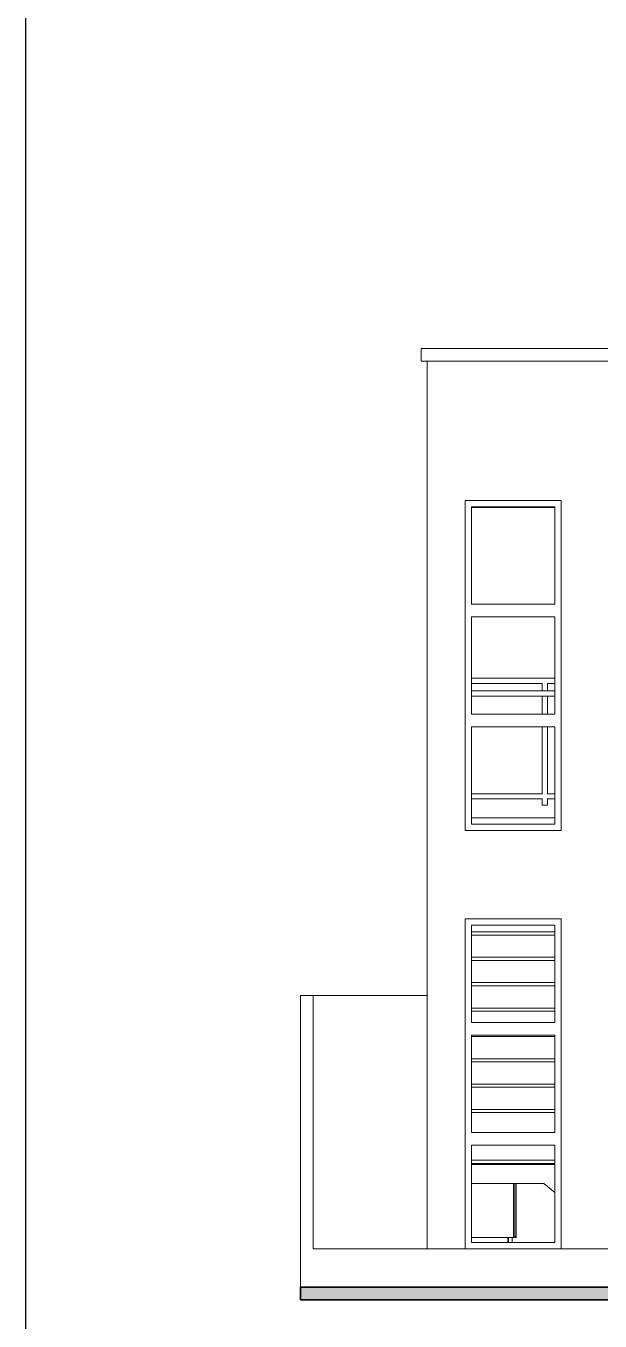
# Model space of a CAD drawing. Header units: metres. Extents: x 0.016 to 0.481, y 0.015 to 0.69.
# Drawn here: x 0.0155 to 0.1061, y 0.1484 to 0.3527 of the extents above; entities that cross this region are included whole.
import ezdxf
from ezdxf.xclip import XClip

# ---------------------------------------------------------------- set-up
doc = ezdxf.new("R2010")
doc.units = ezdxf.units.M
doc.header["$MEASUREMENT"] = 0
doc.header["$XCLIPFRAME"] = 0
doc.linetypes.add('Wipeout_Contour', pattern=[1, 0, -1])
for name, color, linetype, lineweight in [('0_Pluma_Nº__55', 214, 'Continuous', 25), ('Nuevo_Estructura - Escaleras & Barandillas_Pluma_Nº__11', 171, 'Continuous', 18), ('Nuevo_Interior - Escaleras & Barandillas_Pluma_Nº__11', 171, 'Continuous', 18)]:
    doc.layers.add(name, color=color, linetype=linetype, lineweight=lineweight)
doc.layers.add('Dibujo & Figuras', color=7, linetype='Continuous')
doc.layers.add('Nuevo_Estructura - Carga', color=7, linetype='Continuous')
for name, color, linetype, lineweight, true_color in [('Interior - Mobiliario _Pluma_Nº__4', 7, 'Continuous', 20, 0x029e21), ('Nuevo_Estructura - Carga_Pluma_Nº__169', 7, 'Continuous', 13, 0x68b353), ('Nuevo_Estructura - Carga_Pluma_Nº__29', 7, 'Continuous', 35, 0x3dad99), ('Nuevo_Estructura - Carga_Pluma_Nº__3', 7, 'Continuous', 18, 0xff6600), ('Nuevo_Estructura - Carga_Pluma_Nº__87', 7, 'Continuous', 20, 0x6a6a6a), ('Nuevo_Estructura - Carga_Pluma_Nº__88', 7, 'Continuous', 20, 0xfd4435), ('Nuevo_Estructura - Carga_Pluma_Nº__89', 7, 'Continuous', 20, 0x71cebe), ('Nuevo_Estructura - Escaleras & Barandillas_Pluma_Nº__91', 171, 'Continuous', 13, 0xaaaaff)]:
    doc.layers.add(name, color=color, linetype=linetype, lineweight=lineweight, true_color=true_color)

# ---------------------------------------------------------------- blocks, each defined once
blk = doc.blocks.new('Dibujo_1_1', base_point=(0.1429256692901888, 0.2267808681265072))
at = {"color": 254, "linetype": 'Wipeout_Contour', "lineweight": 0, "ltscale": 2.975185984860576}
blk.add_wipeout([(0.10884018417501642, 0.30178086798316506), (0.07788151260165713, 0.3017808675104539), (0.07788151260165713, 0.2997808679987223), (0.10884018417501642, 0.2997808675260112)], dxfattribs=at).dxf.layer = 'Nuevo_Estructura - Carga'
at = {"color": 254, "linetype": 'Wipeout_Contour', "lineweight": 0, "ltscale": 2.912909680302768}
blk.add_wipeout([(0.1088401842027551, 0.21978086788237647), (0.1088401842027551, 0.22578086788237645), (0.07884018205698583, 0.22578086788237645), (0.07884018205698583, 0.21978086788237647)], dxfattribs=at).dxf.layer = 'Nuevo_Estructura - Carga'
at = {"color": 254, "linetype": 'Wipeout_Contour', "lineweight": 0, "ltscale": 2.895947409989213}
blk.add_wipeout([(0.05884018420275508, 0.159780866988306), (0.05884018420275508, 0.1537808678823765), (0.1988401842027551, 0.1537808678823765), (0.1988401842027551, 0.159780866988306)], dxfattribs=at).dxf.layer = 'Nuevo_Estructura - Carga'
at = {"layer": 'Nuevo_Estructura - Carga_Pluma_Nº__87', "color": 251, "linetype": 'Continuous', "lineweight": 20, "ltscale": 1000, "true_color": 0x6a6a6a}
blk.add_line((0.07788151260165713, 0.3017808678823765), (0.1088401842027552, 0.3017808678823765), dxfattribs=at)
at = {"color": 254, "linetype": 'Wipeout_Contour', "lineweight": 0, "ltscale": 2.966641405576618}
blk.add_wipeout([(0.07884018456038328, 0.2917808678823764), (0.08084018456038328, 0.2917808678823764), (0.08084018456038328, 0.2997808678823764), (0.07884018456038328, 0.2997808678823764)], dxfattribs=at).dxf.layer = 'Nuevo_Estructura - Carga'
at = {"color": 254, "linetype": 'Wipeout_Contour', "lineweight": 0, "ltscale": 7.620238731051673}
blk.add_wipeout([(0.08484018420275508, 0.28578086739789443), (0.08484018420275508, 0.27783460178884944), (0.09998296884173916, 0.27783460178884944), (0.09998296884173916, 0.2257808678823765), (0.10884018472213722, 0.2257808678823765), (0.10884018472213722, 0.22978086777083603), (0.1094401847648374, 0.22978086777083603), (0.1094401847648374, 0.24938086758087522), (0.1094406209901921, 0.27873289795904155), (0.16390644219452827, 0.27873289914766647), (0.16390644219452827, 0.24978086840175864), (0.16460737789028074, 0.24978086840175864), (0.16460737789028074, 0.28578086739789443)], dxfattribs=at).dxf.layer = 'Nuevo_Estructura - Carga'
at = {"color": 254, "linetype": 'Wipeout_Contour', "lineweight": 0, "ltscale": 4.846527754530975}
blk.add_wipeout([(0.08584018420275508, 0.21083460084131522), (0.08484018420275508, 0.21083460084131522), (0.08484018420275508, 0.1607808678823765), (0.08584018420275508, 0.1607808678823765), (0.08584018420275508, 0.17613211220202274), (0.08584018420275508, 0.17813211220202274), (0.08584018420275508, 0.19348335652166898), (0.08584018420275508, 0.19548335652166898)], dxfattribs=at).dxf.layer = 'Nuevo_Estructura - Carga'
at = {"color": 254, "linetype": 'Wipeout_Contour', "lineweight": 0, "ltscale": 5.524032529741699}
blk.add_wipeout([(0.09898296819089764, 0.19548335652166898), (0.09898296819089764, 0.19348335652166898), (0.09898296819089764, 0.17813211220202274), (0.09898296819089764, 0.17613211220202274), (0.09898296819089764, 0.1607808678823765), (0.09998296819089764, 0.1607808678823765), (0.09998296819089764, 0.21083460084131522), (0.09898296819089764, 0.21083460084131522)], dxfattribs=at).dxf.layer = 'Nuevo_Estructura - Carga'
at = {"color": 254, "linetype": 'Wipeout_Contour', "lineweight": 0, "ltscale": 2.880850906308029}
blk.add_wipeout([(0.05884018420275508, 0.1997808678823765), (0.05884018420275509, 0.1597808678823765), (0.06084018420275508, 0.1597808678823765), (0.06084018420275508, 0.1997808678823765)], dxfattribs=at).dxf.layer = 'Nuevo_Estructura - Carga'
at = {"color": 254, "linetype": 'Wipeout_Contour', "lineweight": 0, "ltscale": 2.894399318839897}
blk.add_wipeout([(0.05884018420275508, 0.1517808678823765), (0.1988401842027551, 0.1517808678823765), (0.1988401842027551, 0.1537808678823765), (0.05884018420275508, 0.1537808678823765)], dxfattribs=at).dxf.layer = 'Nuevo_Estructura - Carga'
at = {"layer": 'Nuevo_Estructura - Carga_Pluma_Nº__169', "linetype": 'Continuous', "lineweight": 13, "true_color": 0x68b353}
h = blk.add_hatch(dxfattribs=at)
h.set_pattern_fill('Hormigón_Armado_0001', color=85, style=0, pattern_type=2)
h.set_pattern_definition([(0, (0.05884018420275508, 0.1597808678823765), (0, 0.006235383155021312), [0.000600000023842, -0.00300000011921]), (0, (0.06064018427428108, 0.1628985593324045), (0, 0.006235383155021312), [0.000600000023842, -0.00300000011921]), (60.00000000000014, (0.05884018420275508, 0.1597808678823765), (-0.005400000214578027, 0.003117691577510644), [0.000600000023842, -0.00300000011921]), (60.00000000000014, (0.06244018434580708, 0.1597808678823765), (-0.005400000214578027, 0.003117691577510644), [0.000600000023842, -0.00300000011921]), (120.0000000000003, (0.05944018422659708, 0.1597808678823765), (0.005400000214578004, 0.003117691577510681), [0.0006000000238419999, -0.00300000011921]), (120.0000000000003, (0.06304018436964907, 0.1597808678823765), (0.005400000214578004, 0.003117691577510681), [0.0006000000238419999, -0.00300000011921]), (0, (0.05884018420275508, 0.1603808679062185), (0, 0.001200000047684), [0, -0.001200000047684, 0, -0.001800000071526]), (44.99999999999999, (0.05944018422659708, 0.1603808679062185), (-0.0008485281711415365, 0.0008485281711415371), [0, -0.0009000000357630001, 0, -0.001500000059605])])
h.paths.add_polyline_path([(0.05884018420275508, 0.1517808678823765), (0.1988401842027551, 0.1517808678823765), (0.1988401842027551, 0.1537808678823765), (0.05884018420275509, 0.1537808678823765)])
at = {"layer": 'Nuevo_Estructura - Carga_Pluma_Nº__29', "color": 135, "linetype": 'Continuous', "lineweight": 35, "ltscale": 1000, "true_color": 0x3dad99}
for p, q in [((0.05884018420275509, 0.1537808678823765), (0.05884018420275509, 0.1517808678823765)), ((0.1988401842027551, 0.1537808678823765), (0.05884018420275509, 0.1537808678823765)), ((0.1988401842027551, 0.1517808678823765), (0.05884018420275509, 0.1517808678823765))]:
    blk.add_line(p, q, dxfattribs=at)
at = {"layer": 'Nuevo_Estructura - Carga_Pluma_Nº__87', "color": 251, "linetype": 'Continuous', "lineweight": 20, "ltscale": 1000, "true_color": 0x6a6a6a}
for p, q in [((0.07788151260165713, 0.3017808678823765), (0.07788151260165713, 0.2997808678823765)), ((0.07788151260165713, 0.2997808678823765), (0.07884018456038328, 0.2997808678823765)), ((0.05884018420275508, 0.1997808678823765), (0.05884018420275509, 0.1597808678823765))]:
    blk.add_line(p, q, dxfattribs=at)
at = {"layer": 'Nuevo_Estructura - Carga_Pluma_Nº__89', "color": 123, "linetype": 'Continuous', "lineweight": 20, "ltscale": 1000, "true_color": 0x71cebe}
blk.add_line((0.05884018420275509, 0.1537808678823765), (0.05884018420275509, 0.1597808678823765), dxfattribs=at)
at = {"color": 254, "linetype": 'Wipeout_Contour', "lineweight": 0, "ltscale": 2.964219110971615}
blk.add_wipeout([(0.1088401842027551, 0.2857808678823764), (0.1088401842027551, 0.2917808678823764), (0.07884018205698583, 0.2917808678823764), (0.07884018205698583, 0.2857808678823764)], dxfattribs=at).dxf.layer = 'Nuevo_Estructura - Carga'
at = {"color": 254, "linetype": 'Wipeout_Contour', "lineweight": 0, "ltscale": 4.989519168446403}
blk.add_wipeout([(0.08584018420275508, 0.26148335652166893), (0.08584018420275508, 0.2768346008413151), (0.08484018420275508, 0.2768346008413151), (0.08484018420275508, 0.22678086788237642), (0.08584018420275508, 0.22678086788237642), (0.08584018420275508, 0.2421321122020227), (0.08584018420275508, 0.2441321122020227), (0.08584018420275508, 0.259483356521669)], dxfattribs=at).dxf.layer = 'Nuevo_Estructura - Carga'
at = {"color": 254, "linetype": 'Wipeout_Contour', "lineweight": 0, "ltscale": 5.648034111105375}
blk.add_wipeout([(0.09898296819089764, 0.2768346008413151), (0.09898296819089764, 0.26148335652166893), (0.09898296819089764, 0.259483356521669), (0.09898296819089764, 0.2441321122020227), (0.09898296819089764, 0.2421321122020227), (0.09898296819089764, 0.22678086788237642), (0.09998296819089764, 0.22678086788237642), (0.09998296819089764, 0.2768346008413151)], dxfattribs=at).dxf.layer = 'Nuevo_Estructura - Carga'
at = {"color": 254, "linetype": 'Wipeout_Contour', "lineweight": 0, "ltscale": 3.939499868783749}
blk.add_wipeout([(0.09898296819089764, 0.2108346008413152), (0.09998296819089764, 0.2108346008413152), (0.09998296819089764, 0.2118346008413152), (0.08484018420275508, 0.2118346008413152), (0.08484018420275508, 0.2108346008413152), (0.08584018420275508, 0.2108346008413152)], dxfattribs=at).dxf.layer = 'Nuevo_Estructura - Carga'
at = {"color": 254, "linetype": 'Wipeout_Contour', "lineweight": 0, "ltscale": 2.88256636889618}
blk.add_wipeout([(0.07884018425126246, 0.1997808678284793), (0.06084018420275506, 0.1997808678284793), (0.06084018420275506, 0.1597808677206851), (0.07884018425126246, 0.1597808677206851)], dxfattribs=at).dxf.layer = 'Nuevo_Estructura - Carga'
at = {"color": 254, "linetype": 'Wipeout_Contour', "lineweight": 0, "ltscale": 2.894453890353598}
blk.add_wipeout([(0.09898296819089764, 0.195483356521669), (0.08584018420275508, 0.195483356521669), (0.08584018420275508, 0.193483356521669), (0.09898296819089764, 0.193483356521669)], dxfattribs=at).dxf.layer = 'Nuevo_Estructura - Carga'
at = {"color": 254, "linetype": 'Wipeout_Contour', "lineweight": 0, "ltscale": 2.885091721507671}
blk.add_wipeout([(0.09898296819089764, 0.1781321122020227), (0.08584018420275508, 0.1781321122020227), (0.08584018420275508, 0.1761321122020227), (0.09898296819089764, 0.1761321122020227)], dxfattribs=at).dxf.layer = 'Nuevo_Estructura - Carga'
at = {"color": 254, "linetype": 'Wipeout_Contour', "lineweight": 0, "ltscale": 4.456816548848515}
blk.add_wipeout([(0.08584018420275508, 0.1607808678823765), (0.08484018420275508, 0.1607808678823765), (0.08484018420275508, 0.1597808678823765), (0.09998296819089764, 0.1597808678823765), (0.09998296819089764, 0.1607808678823765), (0.09898296819089764, 0.1607808678823765)], dxfattribs=at).dxf.layer = 'Nuevo_Estructura - Carga'
at = {"layer": 'Nuevo_Estructura - Carga_Pluma_Nº__87', "color": 251, "linetype": 'Continuous', "lineweight": 20, "ltscale": 1000, "true_color": 0x6a6a6a}
for p, q in [((0.07884018456038328, 0.2917808678823764), (0.07884018456038328, 0.2997808678823765)), ((0.06084018420275508, 0.1997808678823765), (0.05884018420275508, 0.1997808678823765)), ((0.06084018420275508, 0.1597808678823765), (0.06084018420275508, 0.1997808678823765))]:
    blk.add_line(p, q, dxfattribs=at)
at = {"color": 254, "linetype": 'Wipeout_Contour', "lineweight": 0, "ltscale": 2.97069521744145}
blk.add_wipeout([(0.08084018205698582, 0.29178086799562547), (0.10884018409013123, 0.29178086799562547), (0.10884018409013123, 0.29978086778050916), (0.08084018205698582, 0.29978086778050916)], dxfattribs=at).dxf.layer = 'Nuevo_Estructura - Carga'
at = {"color": 254, "linetype": 'Wipeout_Contour', "lineweight": 0, "ltscale": 3.918946137109164}
blk.add_wipeout([(0.08584018420275508, 0.2768346008413152), (0.09898296819089764, 0.2768346008413152), (0.09998296819089764, 0.2768346008413152), (0.09998296819089764, 0.2778346008413152), (0.08484018420275508, 0.2778346008413152), (0.08484018420275508, 0.2768346008413152)], dxfattribs=at).dxf.layer = 'Nuevo_Estructura - Carga'
at = {"color": 254, "linetype": 'Wipeout_Contour', "lineweight": 0, "ltscale": 2.939153235438434}
blk.add_wipeout([(0.08584018420275508, 0.261483356521669), (0.08584018420275508, 0.259483356521669), (0.09898296819089764, 0.259483356521669), (0.09898296819089764, 0.261483356521669)], dxfattribs=at).dxf.layer = 'Nuevo_Estructura - Carga'
at = {"color": 254, "linetype": 'Wipeout_Contour', "lineweight": 0, "ltscale": 2.925960272281873}
blk.add_wipeout([(0.08584018420275508, 0.2441321122020227), (0.08584018420275508, 0.2421321122020227), (0.09898296819089764, 0.2421321122020227), (0.09898296819089764, 0.2441321122020227)], dxfattribs=at).dxf.layer = 'Nuevo_Estructura - Carga'
at = {"color": 254, "linetype": 'Wipeout_Contour', "lineweight": 0, "ltscale": 4.606364883067108}
blk.add_wipeout([(0.09898296819089764, 0.22678086788237647), (0.08584018420275508, 0.22678086788237647), (0.08484018420275508, 0.22678086788237647), (0.08484018420275508, 0.2257808678823765), (0.09998296819089764, 0.2257808678823765), (0.09998296819089764, 0.22678086788237647)], dxfattribs=at).dxf.layer = 'Nuevo_Estructura - Carga'
at = {"color": 254, "linetype": 'Wipeout_Contour', "lineweight": 0, "ltscale": 2.899746377358178}
blk.add_wipeout([(0.08584018420275508, 0.195483356521669), (0.09898296819089764, 0.195483356521669), (0.09898296819089764, 0.21083460084131525), (0.08584018420275508, 0.21083460084131525)], dxfattribs=at).dxf.layer = 'Nuevo_Estructura - Carga'
at = {"color": 254, "linetype": 'Wipeout_Contour', "lineweight": 0, "ltscale": 2.889889844313783}
blk.add_wipeout([(0.08584018420275508, 0.1781321122020227), (0.09898296819089764, 0.1781321122020227), (0.09898296819089764, 0.19348335652166895), (0.08584018420275508, 0.19348335652166895)], dxfattribs=at).dxf.layer = 'Nuevo_Estructura - Carga'
at = {"color": 254, "linetype": 'Wipeout_Contour', "lineweight": 0, "ltscale": 2.880988180582778}
blk.add_wipeout([(0.08584018420275508, 0.1607808678823765), (0.09898296819089764, 0.1607808678823765), (0.09898296819089764, 0.17613211220202274), (0.08584018420275508, 0.17613211220202274)], dxfattribs=at).dxf.layer = 'Nuevo_Estructura - Carga'
at = {"layer": 'Interior - Mobiliario _Pluma_Nº__4', "color": 104, "linetype": 'Continuous', "lineweight": 20, "ltscale": 1000, "true_color": 0x029e21}
for p, q in [((0.0924401842027551, 0.1619808678823765), (0.0924401842027551, 0.1700808678823765)), ((0.09264018420275509, 0.1616108678745861), (0.09264018420275509, 0.1700808678823765)), ((0.09284018419828474, 0.1618108678701158), (0.09284018419828474, 0.1700808678823765)), ((0.0929035537453823, 0.1700808678823765), (0.0928401842027551, 0.170010898882919)), ((0.0924401842027551, 0.1615808678823765), (0.0914401842027551, 0.1615808678823765)), ((0.09154018420275513, 0.1607808678823765), (0.09154018420275513, 0.1615808678823765)), ((0.09164018420275513, 0.1607808678823765), (0.09164018420275513, 0.1615808678823765)), ((0.09224018420275512, 0.1607808678823765), (0.09224018420275512, 0.1615808678823765)), ((0.0924401842027551, 0.1615808678823765), (0.0924401842027551, 0.1619808678823765)), ((0.0924401842027551, 0.1616108678823765), (0.09264018420275509, 0.1616108678745861)), ((0.09244018420275511, 0.1615808678823765), (0.09284018420275512, 0.1615808678823765)), ((0.09284018419828474, 0.1618108678701158), (0.09264018420275509, 0.1616108678745861)), ((0.09284018420275512, 0.1615808678823765), (0.09284018420275512, 0.161810867874586))]:
    blk.add_line(p, q, dxfattribs=at)
at = {"layer": 'Nuevo_Estructura - Carga_Pluma_Nº__3', "color": 30, "linetype": 'Continuous', "lineweight": 18, "ltscale": 1000, "true_color": 0xff6600}
for p, q in [((0.09898296819089764, 0.2108346008413152), (0.09898296819089764, 0.195483356521669)), ((0.09998296819089764, 0.2108346008413152), (0.09998296819089764, 0.2118346008413152)), ((0.09998296819089764, 0.1607808678823765), (0.09998296819089764, 0.2108346008413152)), ((0.09898296819089764, 0.193483356521669), (0.09898296819089764, 0.1781321122020227)), ((0.09898296819089764, 0.1761321122020227), (0.09898296819089764, 0.1607808678823765)), ((0.09998296819089764, 0.1597808678823765), (0.09998296819089764, 0.1607808678823765))]:
    blk.add_line(p, q, dxfattribs=at)
at = {"layer": 'Nuevo_Estructura - Carga_Pluma_Nº__87', "color": 251, "linetype": 'Continuous', "lineweight": 20, "ltscale": 1000, "true_color": 0x6a6a6a}
for p, q in [((0.07884018456038328, 0.2997808678823765), (0.08084018456038328, 0.2997808678823765)), ((0.1088401842027552, 0.2997808678823765), (0.08084018205698583, 0.2997808678823765))]:
    blk.add_line(p, q, dxfattribs=at)
at = {"layer": 'Nuevo_Estructura - Escaleras & Barandillas_Pluma_Nº__91', "color": 161, "linetype": 'Continuous', "lineweight": 13, "ltscale": 1000, "true_color": 0xaaaaff}
blk.add_line((0.09724044223811817, 0.1700808678823765), (0.09898296819089764, 0.1686868471043538), dxfattribs=at)
at = {"color": 254, "linetype": 'Wipeout_Contour', "lineweight": 0, "ltscale": 2.946405351837113}
blk.add_wipeout([(0.09898296819089764, 0.261483356521669), (0.09898296819089764, 0.27683460084131517), (0.08584018420275508, 0.27683460084131517), (0.08584018420275508, 0.261483356521669)], dxfattribs=at).dxf.layer = 'Nuevo_Estructura - Carga'
at = {"color": 254, "linetype": 'Wipeout_Contour', "lineweight": 0, "ltscale": 2.932684556722651}
blk.add_wipeout([(0.09898296819089764, 0.2441321122020227), (0.09898296819089764, 0.259483356521669), (0.08584018420275508, 0.259483356521669), (0.08584018420275508, 0.2441321122020227)], dxfattribs=at).dxf.layer = 'Nuevo_Estructura - Carga'
at = {"color": 254, "linetype": 'Wipeout_Contour', "lineweight": 0, "ltscale": 2.920017776240967}
blk.add_wipeout([(0.09898296819089764, 0.22678086788237636), (0.09898296819089764, 0.24213211220202263), (0.08584018420275508, 0.24213211220202263), (0.08584018420275508, 0.22678086788237636)], dxfattribs=at).dxf.layer = 'Nuevo_Estructura - Carga'
at = {"color": 254, "linetype": 'Wipeout_Contour', "lineweight": 0, "ltscale": 2.891469577349265}
blk.add_wipeout([(0.07884018420275508, 0.2197808678823765), (0.07884018420275508, 0.1597808678823765), (0.08484018420275508, 0.1597808678823765), (0.08484018420275508, 0.2197808678823765)], dxfattribs=at).dxf.layer = 'Nuevo_Estructura - Carga'
at = {"layer": 'Interior - Mobiliario _Pluma_Nº__4', "color": 104, "linetype": 'Continuous', "lineweight": 20, "ltscale": 1000, "true_color": 0x029e21}
blk.add_line((0.0914401842027551, 0.1615808678823765), (0.08584018420275508, 0.1615808678823765), dxfattribs=at)
at = {"layer": 'Nuevo_Estructura - Carga_Pluma_Nº__3', "color": 30, "linetype": 'Continuous', "lineweight": 18, "ltscale": 1000, "true_color": 0xff6600}
for p, q in [((0.09998296819089764, 0.2778346008413152), (0.09998296819089764, 0.2768346008413152)), ((0.09898296819089764, 0.261483356521669), (0.09898296819089764, 0.2768346008413152)), ((0.09998296819089764, 0.2768346008413152), (0.09998296819089764, 0.2267808678823764)), ((0.09898296819089764, 0.2441321122020227), (0.09898296819089764, 0.259483356521669)), ((0.09898296819089764, 0.2267808678823764), (0.09898296819089764, 0.2421321122020227)), ((0.09998296819089764, 0.2267808678823764), (0.09998296819089764, 0.2257808678823765)), ((0.09998296819089764, 0.2118346008413152), (0.08484018420275508, 0.2118346008413152)), ((0.08484018420275508, 0.2118346008413152), (0.08484018420275508, 0.2108346008413152)), ((0.08484018420275508, 0.2108346008413152), (0.08484018420275508, 0.1607808678823765)), ((0.08584018420275508, 0.195483356521669), (0.08584018420275508, 0.2108346008413152)), ((0.08584018420275508, 0.2108346008413152), (0.09898296819089764, 0.2108346008413152)), ((0.09898296819089764, 0.195483356521669), (0.08584018420275508, 0.195483356521669)), ((0.08584018420275508, 0.1781321122020227), (0.08584018420275508, 0.193483356521669)), ((0.08584018420275508, 0.193483356521669), (0.09898296819089764, 0.193483356521669)), ((0.09898296819089764, 0.1781321122020227), (0.08584018420275508, 0.1781321122020227)), ((0.08584018420275508, 0.1607808678823765), (0.08584018420275508, 0.1761321122020227)), ((0.08584018420275508, 0.1761321122020227), (0.09898296819089764, 0.1761321122020227)), ((0.08484018420275508, 0.1607808678823765), (0.08484018420275508, 0.1597808678823765)), ((0.09898296819089764, 0.1607808678823765), (0.08584018420275508, 0.1607808678823765))]:
    blk.add_line(p, q, dxfattribs=at)
at = {"layer": 'Nuevo_Estructura - Carga_Pluma_Nº__87', "color": 251, "linetype": 'Continuous', "lineweight": 20, "ltscale": 1000, "true_color": 0x6a6a6a}
blk.add_line((0.07884018420275508, 0.1997808678823765), (0.06084018420275505, 0.1997808678823765), dxfattribs=at)
at = {"layer": 'Nuevo_Estructura - Carga_Pluma_Nº__88', "color": 20, "linetype": 'Continuous', "lineweight": 20, "ltscale": 1000, "true_color": 0xfd4435}
for p, q in [((0.07884018420275508, 0.1597808678823765), (0.07884018420275508, 0.2197808678823765)), ((0.08484018420275508, 0.1597808678823765), (0.08484018420275508, 0.2118346008413152))]:
    blk.add_line(p, q, dxfattribs=at)
at = {"layer": 'Nuevo_Estructura - Carga_Pluma_Nº__89', "color": 123, "linetype": 'Continuous', "lineweight": 20, "ltscale": 1000, "true_color": 0x71cebe}
blk.add_line((0.06084018420275508, 0.1597808678823765), (0.1968314103740396, 0.1597808678823765), dxfattribs=at)
at = {"layer": 'Nuevo_Estructura - Escaleras & Barandillas_Pluma_Nº__11', "color": 171, "linetype": 'Continuous', "lineweight": 18, "ltscale": 1000}
for p, q in [((0.09898296819089764, 0.2097808678823765), (0.08584018420275508, 0.2097808678823765)), ((0.08584018420275508, 0.2092808678823765), (0.09898296819089764, 0.2092808678823765)), ((0.09898296819089764, 0.2057808678823765), (0.08584018420275508, 0.2057808678823765)), ((0.08584018420275508, 0.2052808678823765), (0.09898296819089764, 0.2052808678823765)), ((0.09898296819089764, 0.2017808678823765), (0.08584018420275508, 0.2017808678823765)), ((0.08584018420275508, 0.2012808678823765), (0.09898296819089766, 0.2012808678823765)), ((0.09898296819089764, 0.1977808678823765), (0.08584018420275508, 0.1977808678823765)), ((0.08584018420275508, 0.1972808678823765), (0.09898296819089766, 0.1972808678823765)), ((0.08584018420275508, 0.1932808678823765), (0.09898296819089764, 0.1932808678823765)), ((0.09898296819089764, 0.1897808678823765), (0.08584018420275508, 0.1897808678823765)), ((0.08584018420275508, 0.1892808678823765), (0.09898296819089764, 0.1892808678823765)), ((0.09898296819089764, 0.1857808678823765), (0.08584018420275508, 0.1857808678823765)), ((0.08584018420275508, 0.1852808678823765), (0.09898296819089764, 0.1852808678823765)), ((0.09898296819089764, 0.1817808678823765), (0.08584018420275508, 0.1817808678823765)), ((0.08584018420275508, 0.1812808678823765), (0.09898296819089764, 0.1812808678823765)), ((0.08584018420275508, 0.1737808678823765), (0.09898296819089764, 0.1737808678823765)), ((0.08584018420275508, 0.1732808678823765), (0.09898296819089764, 0.1732808678823765))]:
    blk.add_line(p, q, dxfattribs=at)
at = {"layer": 'Nuevo_Estructura - Escaleras & Barandillas_Pluma_Nº__91', "color": 161, "linetype": 'Continuous', "lineweight": 13, "ltscale": 1000, "true_color": 0xaaaaff}
for p, q in [((0.08584018420275508, 0.1730808678823765), (0.09898296819089764, 0.1730808678823765)), ((0.08584018420275508, 0.1700808678823765), (0.0972404422381182, 0.1700808678823765))]:
    blk.add_line(p, q, dxfattribs=at)
at = {"layer": 'Nuevo_Interior - Escaleras & Barandillas_Pluma_Nº__11', "color": 171, "linetype": 'Continuous', "lineweight": 18, "ltscale": 1000}
for p, q in [((0.0969860436857212, 0.2477808678823765), (0.09698604368572118, 0.2490344577208627)), ((0.09773685311353722, 0.2489808678823765), (0.09898296819089764, 0.2489808678823765)), ((0.09778583238798924, 0.2477808678823765), (0.09778583238798924, 0.2489808678823765)), ((0.0969860436857212, 0.2441321122020227), (0.0969860436857212, 0.2469808678823765)), ((0.09778583238798924, 0.2441321122020227), (0.09778583238798924, 0.2469808678823765)), ((0.09698604368572122, 0.2315272780438902), (0.0969860436857212, 0.2421321122020227)), ((0.09778583238798927, 0.2315808678823765), (0.09778583238798924, 0.2421321122020227)), ((0.09698604368572122, 0.2297808678823765), (0.09698604368572122, 0.2308344577208627)), ((0.09773685311353726, 0.2315808678823765), (0.09898296819089764, 0.2315808678823765)), ((0.09698604368572122, 0.2297808678823765), (0.09699371529583342, 0.2297808678823765)), ((0.09699371529583342, 0.2297808678823765), (0.0970133043954573, 0.2297808678823765)), ((0.0970133043954573, 0.2297808678823765), (0.09704421577971332, 0.2297808678823765)), ((0.09704421577971332, 0.2297808678823765), (0.09708551022183282, 0.2297808678823765)), ((0.09708551022183282, 0.2297808678823765), (0.09713593301108793, 0.2297808678823765)), ((0.09713593301108793, 0.2297808678823765), (0.09719395207654236, 0.2297808678823765)), ((0.09719395207654236, 0.2297808678823765), (0.0972578045382513, 0.2297808678823765)), ((0.0972578045382513, 0.2297808678823765), (0.09732555027147663, 0.2297808678823765)), ((0.09732555027147663, 0.2297808678823765), (0.09739513085639534, 0.2297808678823765)), ((0.09739513085639534, 0.2297808678823765), (0.09746443212214409, 0.2297808678823765)), ((0.09746443212214409, 0.2297808678823765), (0.09753134838483127, 0.2297808678823765)), ((0.09753134838483127, 0.2297808678823765), (0.09759384642767638, 0.2297808678823765)), ((0.09759384642767638, 0.2297808678823765), (0.0976500272792731, 0.2297808678823765)), ((0.0976500272792731, 0.2297808678823765), (0.09769818391287458, 0.2297808678823765)), ((0.09769818391287458, 0.2297808678823765), (0.09773685311353725, 0.2297808678823765)), ((0.09773685311353726, 0.2307808678823765), (0.09898296819089764, 0.2307808678823765)), ((0.09773685311353725, 0.2297808678823765), (0.09776485993716652, 0.2297808678823765)), ((0.09776485993716652, 0.2297808678823765), (0.09778135341059857, 0.2297808678823765)), ((0.09778135341059857, 0.2297808678823765), (0.09778583238798927, 0.2297808678823765)), ((0.09778583238798927, 0.2297808678823765), (0.09778583238798927, 0.2307808678823765))]:
    blk.add_line(p, q, dxfattribs=at)
at = {"color": 254, "linetype": 'Wipeout_Contour', "lineweight": 0, "ltscale": 2.935439908759722}
blk.add_wipeout([(0.07884018420275508, 0.28578086788237644), (0.07884018420275508, 0.2257808678823765), (0.08484018420275508, 0.2257808678823765), (0.08484018420275508, 0.28578086788237644)], dxfattribs=at).dxf.layer = 'Nuevo_Estructura - Carga'
at = {"layer": 'Nuevo_Estructura - Carga_Pluma_Nº__3', "color": 30, "linetype": 'Continuous', "lineweight": 18, "ltscale": 1000, "true_color": 0xff6600}
for p, q in [((0.08484018420275508, 0.2768346008413152), (0.08484018420275508, 0.2778346008413152)), ((0.08484018420275508, 0.2778346008413152), (0.09998296819089764, 0.2778346008413152)), ((0.08484018420275508, 0.2267808678823764), (0.08484018420275508, 0.2768346008413152)), ((0.08584018420275508, 0.2768346008413152), (0.08584018420275508, 0.261483356521669)), ((0.09898296819089764, 0.2768346008413152), (0.08584018420275508, 0.2768346008413152)), ((0.08584018420275509, 0.2767328978355265), (0.09898296819089764, 0.2767328978355265)), ((0.08584018420275508, 0.261483356521669), (0.09898296819089764, 0.261483356521669)), ((0.08584018420275508, 0.259483356521669), (0.08584018420275508, 0.2441321122020227)), ((0.09898296819089764, 0.259483356521669), (0.08584018420275508, 0.259483356521669)), ((0.08584018420275508, 0.2441321122020227), (0.09898296819089764, 0.2441321122020227)), ((0.08584018420275508, 0.2421321122020227), (0.08584018420275508, 0.2267808678823764)), ((0.09898296819089764, 0.2421321122020227), (0.08584018420275508, 0.2421321122020227)), ((0.08484018420275508, 0.2257808678823765), (0.08484018420275508, 0.2267808678823764)), ((0.09898296819089764, 0.2277808678823765), (0.08584018420275508, 0.2277808678823765)), ((0.08584018420275508, 0.2267808678823764), (0.09898296819089764, 0.2267808678823764)), ((0.09998296819089764, 0.2257808678823765), (0.08484018420275508, 0.2257808678823765))]:
    blk.add_line(p, q, dxfattribs=at)
at = {"layer": 'Nuevo_Estructura - Carga_Pluma_Nº__88', "color": 20, "linetype": 'Continuous', "lineweight": 20, "ltscale": 1000, "true_color": 0xfd4435}
for p, q in [((0.07884018420275508, 0.2257808678823765), (0.07884018420275508, 0.2857808678823764)), ((0.08484018420275508, 0.2768346008413152), (0.08484018420275508, 0.2778346008413152)), ((0.08484018420275508, 0.2267808678823764), (0.08484018420275508, 0.2768346008413152)), ((0.08484018420275508, 0.2257808678823765), (0.08484018420275508, 0.2267808678823764))]:
    blk.add_line(p, q, dxfattribs=at)
at = {"layer": 'Nuevo_Estructura - Carga_Pluma_Nº__89', "color": 123, "linetype": 'Continuous', "lineweight": 20, "ltscale": 1000, "true_color": 0x71cebe}
for p, q in [((0.07884018205698583, 0.2857808678823764), (0.07884018205698583, 0.2917808678823764)), ((0.07884018205698583, 0.2197808678823765), (0.07884018205698583, 0.2257808678823765)), ((0.08484018420275508, 0.2257808678823765), (0.09998296819089764, 0.2257808678823765))]:
    blk.add_line(p, q, dxfattribs=at)
at = {"layer": 'Nuevo_Interior - Escaleras & Barandillas_Pluma_Nº__11', "color": 171, "linetype": 'Continuous', "lineweight": 18, "ltscale": 1000}
for p, q in [((0.08584018420275508, 0.2497808678823765), (0.09898296819089764, 0.2497808678823765)), ((0.08584018420275508, 0.2489808678823765), (0.09698604368572117, 0.2489808678823765)), ((0.08584018420275508, 0.2477808678823765), (0.09898296819089764, 0.2477808678823765)), ((0.08584018420275508, 0.2469808678823765), (0.09898296819089764, 0.2469808678823765)), ((0.08584018420275508, 0.2315808678823765), (0.09698604368572121, 0.2315808678823765)), ((0.08584018420275508, 0.2307808678823765), (0.09698604368572121, 0.2307808678823765))]:
    blk.add_line(p, q, dxfattribs=at)

msp = doc.modelspace()

# ---------------------------------------------------------------- linework, layer by layer
at = {"layer": '0_Pluma_Nº__55', "color": 214, "linetype": 'Continuous', "lineweight": 25, "ltscale": 1000}
msp.add_line((0.01552747068394473, 0.01537234977970628), (0.01552747068394473, 0.6899520532184223), dxfattribs=at)

# ---------------------------------------------------------------- block references
at = {"layer": 'Dibujo & Figuras', "color": 151, "linetype": 'Continuous', "lineweight": 20, "ltscale": 1000, "true_color": 0x80c2ff}
ref = msp.add_blockref('Dibujo_1_1', (0.1429256692901888, 0.2267808681265072), dxfattribs=at)
XClip(ref).set_block_clipping_path([(0.05884018420275508, 0.1517808678823765), (0.2270111543776225, 0.3017808683706379)])

doc.saveas('drawing.dxf')
